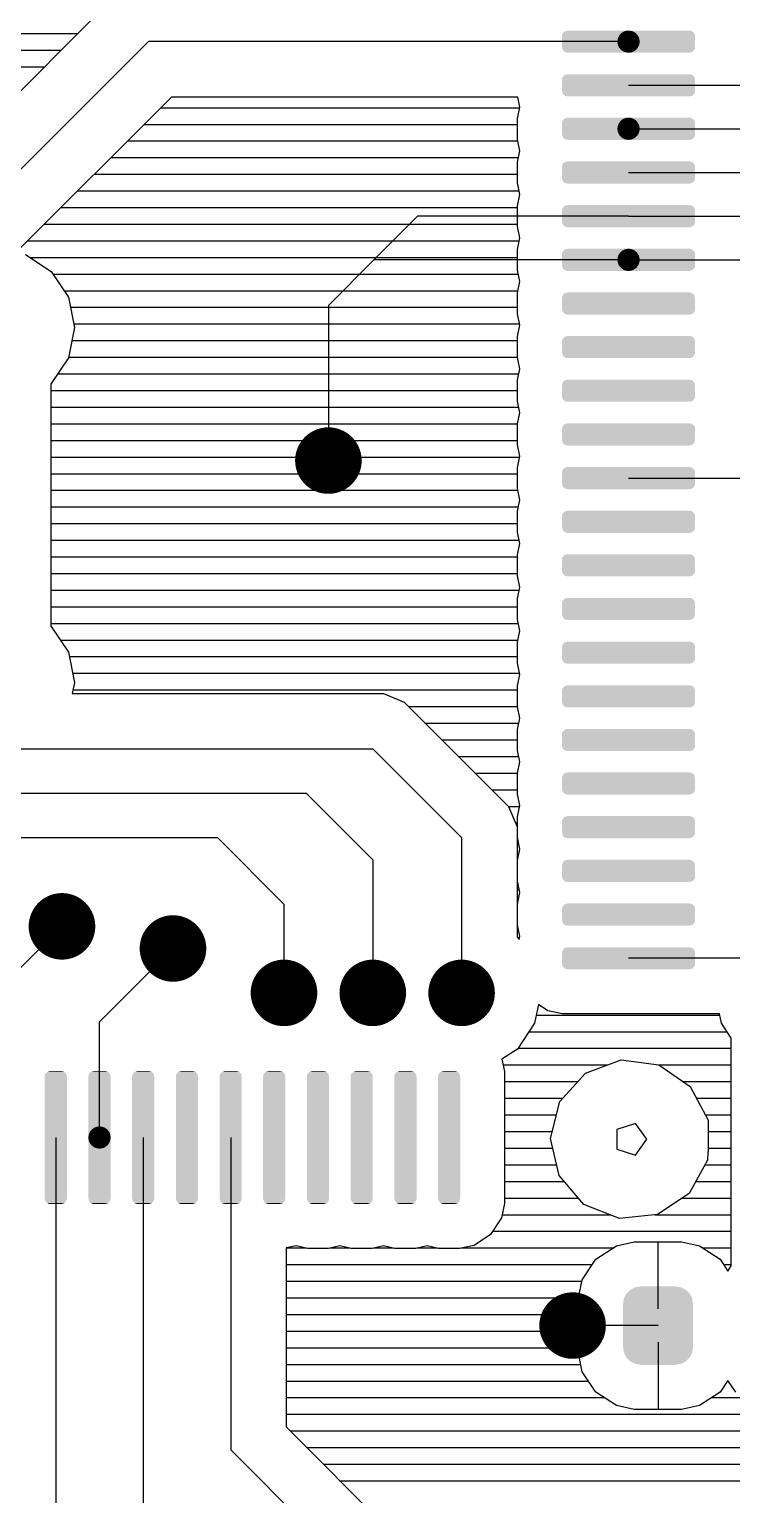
# Model space of a CAD drawing. Extents: x 295 to 953, y 10 to 290.
# Drawn here: x 585.9 to 604.38, y 190.97 to 229.57 of the extents above; entities that cross this region are included whole.
import ezdxf

# ---------------------------------------------------------------- set-up
doc = ezdxf.new("R2010")
doc.units = 0
doc.header["$LTSCALE"] = 5
doc.header["$MEASUREMENT"] = 0
doc.layers.get('0').update_dxf_attribs({"linetype": 'CONTINUOUS', "lineweight": 25})
doc.layers.add('DV-PEI-A6_TOP', color=5, linetype='CONTINUOUS')

msp = doc.modelspace()

# ---------------------------------------------------------------- linework, layer by layer
for points, const_width in [([(601.523, 229.244, 1), (601.815, 229.244, 1)], 0.292), ([(601.523, 226.948, 1), (601.815, 226.948, 1)], 0.292), ([(601.523, 223.495, 1), (601.815, 223.495, 1)], 0.292), ([(593.333, 218.208, 1), (594.209, 218.208, 1)], 0.876), ([(586.322, 205.94, 1), (587.199, 205.94, 1)], 0.876), ([(589.243, 205.356, 1), (590.12, 205.356, 1)], 0.876), ([(592.164, 204.187, 1), (593.041, 204.187, 1)], 0.876), ([(594.501, 204.187, 1), (595.377, 204.187, 1)], 0.876), ([(596.838, 204.187, 1), (597.714, 204.187, 1)], 0.876), ([(587.602, 200.378, 1), (587.894, 200.378, 1)], 0.292), ([(599.759, 195.424, 1), (600.635, 195.424, 1)], 0.876)]:
    msp.add_lwpolyline(points, format="xyb", close=True, dxfattribs=dict(const_width=const_width))
for points in [[(599.917, 229.39), (599.93, 229.451), (603.422, 229.39), (603.404, 229.451)], [(599.917, 229.097), (599.917, 229.39), (603.422, 229.097), (603.422, 229.39)], [(599.93, 229.451), (599.945, 229.468), (603.404, 229.451), (603.399, 229.468)], [(599.945, 229.468), (599.984, 229.513), (603.399, 229.468), (603.348, 229.513)], [(599.984, 229.513), (600.016, 229.522), (603.348, 229.513), (603.337, 229.522)], [(600.016, 229.522), (600.063, 229.536), (603.337, 229.522), (603.276, 229.536)], [(599.935, 229.036), (599.917, 229.097), (603.408, 229.036), (603.422, 229.097)], [(599.939, 229.019), (599.935, 229.036), (603.393, 229.019), (603.408, 229.036)], [(599.99, 228.974), (599.939, 229.019), (603.354, 228.974), (603.393, 229.019)], [(600.001, 228.965), (599.99, 228.974), (603.322, 228.965), (603.354, 228.974)], [(600.063, 228.951), (600.001, 228.965), (603.276, 228.951), (603.322, 228.965)], [(599.917, 228.239), (599.93, 228.3), (603.422, 228.239), (603.404, 228.3)], [(599.917, 227.947), (599.917, 228.239), (603.422, 227.947), (603.422, 228.239)], [(599.93, 228.3), (599.945, 228.317), (603.404, 228.3), (603.399, 228.317)], [(599.945, 228.317), (599.984, 228.362), (603.399, 228.317), (603.348, 228.362)], [(599.984, 228.362), (600.016, 228.371), (603.348, 228.362), (603.337, 228.371)], [(600.016, 228.371), (600.063, 228.385), (603.337, 228.371), (603.276, 228.385)], [(599.935, 227.885), (599.917, 227.947), (603.408, 227.885), (603.422, 227.947)], [(599.939, 227.868), (599.935, 227.885), (603.393, 227.868), (603.408, 227.885)], [(599.99, 227.823), (599.939, 227.868), (603.354, 227.823), (603.393, 227.868)], [(600.001, 227.814), (599.99, 227.823), (603.322, 227.814), (603.354, 227.823)], [(600.063, 227.801), (600.001, 227.814), (603.276, 227.801), (603.322, 227.814)], [(599.917, 227.094), (599.93, 227.155), (603.422, 227.094), (603.404, 227.155)], [(599.917, 226.802), (599.917, 227.094), (603.422, 226.802), (603.422, 227.094)], [(599.93, 227.155), (599.945, 227.172), (603.404, 227.155), (603.399, 227.172)], [(599.945, 227.172), (599.984, 227.217), (603.399, 227.172), (603.348, 227.217)], [(599.984, 227.217), (600.016, 227.226), (603.348, 227.217), (603.337, 227.226)], [(600.016, 227.226), (600.063, 227.24), (603.337, 227.226), (603.276, 227.24)], [(599.935, 226.74), (599.917, 226.802), (603.408, 226.74), (603.422, 226.802)], [(599.939, 226.723), (599.935, 226.74), (603.393, 226.723), (603.408, 226.74)], [(599.99, 226.678), (599.939, 226.723), (603.354, 226.678), (603.393, 226.723)], [(600.001, 226.669), (599.99, 226.678), (603.322, 226.669), (603.354, 226.678)], [(600.063, 226.656), (600.001, 226.669), (603.276, 226.656), (603.322, 226.669)], [(599.917, 225.943), (599.93, 226.004), (603.422, 225.943), (603.404, 226.004)], [(599.917, 225.651), (599.917, 225.943), (603.422, 225.651), (603.422, 225.943)], [(599.93, 226.004), (599.945, 226.021), (603.404, 226.004), (603.399, 226.021)], [(599.945, 226.021), (599.984, 226.066), (603.399, 226.021), (603.348, 226.066)], [(599.984, 226.066), (600.016, 226.075), (603.348, 226.066), (603.337, 226.075)], [(600.016, 226.075), (600.063, 226.089), (603.337, 226.075), (603.276, 226.089)], [(599.935, 225.589), (599.917, 225.651), (603.408, 225.589), (603.422, 225.651)], [(599.939, 225.572), (599.935, 225.589), (603.393, 225.572), (603.408, 225.589)], [(599.99, 225.528), (599.939, 225.572), (603.354, 225.528), (603.393, 225.572)], [(600.001, 225.518), (599.99, 225.528), (603.322, 225.518), (603.354, 225.528)], [(600.063, 225.505), (600.001, 225.518), (603.276, 225.505), (603.322, 225.518)], [(599.917, 224.792), (599.93, 224.854), (603.422, 224.792), (603.404, 224.854)], [(599.917, 224.5), (599.917, 224.792), (603.422, 224.5), (603.422, 224.792)], [(599.93, 224.854), (599.945, 224.87), (603.404, 224.854), (603.399, 224.87)], [(599.945, 224.87), (599.984, 224.915), (603.399, 224.87), (603.348, 224.915)], [(599.984, 224.915), (600.016, 224.924), (603.348, 224.915), (603.337, 224.924)], [(600.016, 224.924), (600.063, 224.938), (603.337, 224.924), (603.276, 224.938)], [(599.935, 224.438), (599.917, 224.5), (603.408, 224.438), (603.422, 224.5)], [(599.939, 224.421), (599.935, 224.438), (603.393, 224.421), (603.408, 224.438)], [(599.99, 224.377), (599.939, 224.421), (603.354, 224.377), (603.393, 224.421)], [(600.001, 224.367), (599.99, 224.377), (603.322, 224.367), (603.354, 224.377)], [(600.063, 224.354), (600.001, 224.367), (603.276, 224.354), (603.322, 224.367)], [(599.917, 223.641), (599.93, 223.703), (603.422, 223.641), (603.404, 223.703)], [(599.917, 223.349), (599.917, 223.641), (603.422, 223.349), (603.422, 223.641)], [(599.93, 223.703), (599.945, 223.72), (603.404, 223.703), (603.399, 223.72)], [(599.945, 223.72), (599.984, 223.764), (603.399, 223.72), (603.348, 223.764)], [(599.984, 223.764), (600.016, 223.773), (603.348, 223.764), (603.337, 223.773)], [(600.016, 223.773), (600.063, 223.787), (603.337, 223.773), (603.276, 223.787)], [(599.935, 223.287), (599.917, 223.349), (603.408, 223.287), (603.422, 223.349)], [(599.939, 223.27), (599.935, 223.287), (603.393, 223.27), (603.408, 223.287)], [(599.99, 223.226), (599.939, 223.27), (603.354, 223.226), (603.393, 223.27)], [(600.001, 223.217), (599.99, 223.226), (603.322, 223.217), (603.354, 223.226)], [(600.063, 223.203), (600.001, 223.217), (603.276, 223.203), (603.322, 223.217)], [(599.917, 222.49), (599.93, 222.552), (603.422, 222.49), (603.404, 222.552)], [(599.917, 222.198), (599.917, 222.49), (603.422, 222.198), (603.422, 222.49)], [(599.93, 222.552), (599.945, 222.569), (603.404, 222.552), (603.399, 222.569)], [(599.945, 222.569), (599.984, 222.613), (603.399, 222.569), (603.348, 222.613)], [(599.984, 222.613), (600.016, 222.623), (603.348, 222.613), (603.337, 222.623)], [(600.016, 222.623), (600.063, 222.636), (603.337, 222.623), (603.276, 222.636)], [(599.935, 222.136), (599.917, 222.198), (603.408, 222.136), (603.422, 222.198)], [(599.939, 222.12), (599.935, 222.136), (603.393, 222.12), (603.408, 222.136)], [(599.99, 222.075), (599.939, 222.12), (603.354, 222.075), (603.393, 222.12)], [(600.001, 222.066), (599.99, 222.075), (603.322, 222.066), (603.354, 222.075)], [(600.063, 222.052), (600.001, 222.066), (603.276, 222.052), (603.322, 222.066)], [(599.917, 221.345), (599.93, 221.407), (603.422, 221.345), (603.404, 221.407)], [(599.917, 221.053), (599.917, 221.345), (603.422, 221.053), (603.422, 221.345)], [(599.93, 221.407), (599.945, 221.424), (603.404, 221.407), (603.399, 221.424)], [(599.945, 221.424), (599.984, 221.468), (603.399, 221.424), (603.348, 221.468)], [(599.984, 221.468), (600.016, 221.478), (603.348, 221.468), (603.337, 221.478)], [(600.016, 221.478), (600.063, 221.491), (603.337, 221.478), (603.276, 221.491)], [(599.935, 220.991), (599.917, 221.053), (603.408, 220.991), (603.422, 221.053)], [(599.939, 220.975), (599.935, 220.991), (603.393, 220.975), (603.408, 220.991)], [(599.99, 220.93), (599.939, 220.975), (603.354, 220.93), (603.393, 220.975)], [(600.001, 220.921), (599.99, 220.93), (603.322, 220.921), (603.354, 220.93)], [(600.063, 220.907), (600.001, 220.921), (603.276, 220.907), (603.322, 220.921)], [(599.917, 220.194), (599.93, 220.256), (603.422, 220.194), (603.404, 220.256)], [(599.917, 219.902), (599.917, 220.194), (603.422, 219.902), (603.422, 220.194)], [(599.93, 220.256), (599.945, 220.273), (603.404, 220.256), (603.399, 220.273)], [(599.945, 220.273), (599.984, 220.317), (603.399, 220.273), (603.348, 220.317)], [(599.984, 220.317), (600.016, 220.327), (603.348, 220.317), (603.337, 220.327)], [(600.016, 220.327), (600.063, 220.34), (603.337, 220.327), (603.276, 220.34)], [(599.935, 219.841), (599.917, 219.902), (603.408, 219.841), (603.422, 219.902)], [(599.939, 219.824), (599.935, 219.841), (603.393, 219.824), (603.408, 219.841)], [(599.99, 219.779), (599.939, 219.824), (603.354, 219.779), (603.393, 219.824)], [(600.001, 219.77), (599.99, 219.779), (603.322, 219.77), (603.354, 219.779)], [(600.063, 219.756), (600.001, 219.77), (603.276, 219.756), (603.322, 219.77)], [(599.917, 219.043), (599.93, 219.105), (603.422, 219.043), (603.404, 219.105)], [(599.917, 218.751), (599.917, 219.043), (603.422, 218.751), (603.422, 219.043)], [(599.93, 219.105), (599.945, 219.122), (603.404, 219.105), (603.399, 219.122)], [(599.945, 219.122), (599.984, 219.167), (603.399, 219.122), (603.348, 219.167)], [(599.984, 219.167), (600.016, 219.176), (603.348, 219.167), (603.337, 219.176)], [(600.016, 219.176), (600.063, 219.189), (603.337, 219.176), (603.276, 219.189)], [(599.935, 218.69), (599.917, 218.751), (603.408, 218.69), (603.422, 218.751)], [(599.939, 218.673), (599.935, 218.69), (603.393, 218.673), (603.408, 218.69)], [(599.99, 218.628), (599.939, 218.673), (603.354, 218.628), (603.393, 218.673)], [(600.001, 218.619), (599.99, 218.628), (603.322, 218.619), (603.354, 218.628)], [(600.063, 218.605), (600.001, 218.619), (603.276, 218.605), (603.322, 218.619)], [(599.917, 217.893), (599.93, 217.954), (603.422, 217.893), (603.404, 217.954)], [(599.917, 217.6), (599.917, 217.893), (603.422, 217.6), (603.422, 217.893)], [(599.93, 217.954), (599.945, 217.971), (603.404, 217.954), (603.399, 217.971)], [(599.945, 217.971), (599.984, 218.016), (603.399, 217.971), (603.348, 218.016)], [(599.984, 218.016), (600.016, 218.025), (603.348, 218.016), (603.337, 218.025)], [(600.016, 218.025), (600.063, 218.039), (603.337, 218.025), (603.276, 218.039)], [(599.935, 217.539), (599.917, 217.6), (603.408, 217.539), (603.422, 217.6)], [(599.939, 217.522), (599.935, 217.539), (603.393, 217.522), (603.408, 217.539)], [(599.99, 217.477), (599.939, 217.522), (603.354, 217.477), (603.393, 217.522)], [(600.001, 217.468), (599.99, 217.477), (603.322, 217.468), (603.354, 217.477)], [(600.063, 217.454), (600.001, 217.468), (603.276, 217.454), (603.322, 217.468)], [(599.917, 216.742), (599.93, 216.803), (603.422, 216.742), (603.404, 216.803)], [(599.917, 216.45), (599.917, 216.742), (603.422, 216.45), (603.422, 216.742)], [(599.93, 216.803), (599.945, 216.82), (603.404, 216.803), (603.399, 216.82)], [(599.945, 216.82), (599.984, 216.865), (603.399, 216.82), (603.348, 216.865)], [(599.984, 216.865), (600.016, 216.874), (603.348, 216.865), (603.337, 216.874)], [(600.016, 216.874), (600.063, 216.888), (603.337, 216.874), (603.276, 216.888)], [(599.935, 216.388), (599.917, 216.45), (603.408, 216.388), (603.422, 216.45)], [(599.939, 216.371), (599.935, 216.388), (603.393, 216.371), (603.408, 216.388)], [(599.99, 216.326), (599.939, 216.371), (603.354, 216.326), (603.393, 216.371)], [(600.001, 216.317), (599.99, 216.326), (603.322, 216.317), (603.354, 216.326)], [(600.063, 216.304), (600.001, 216.317), (603.276, 216.304), (603.322, 216.317)], [(599.917, 215.597), (599.93, 215.658), (603.422, 215.597), (603.404, 215.658)], [(599.917, 215.305), (599.917, 215.597), (603.422, 215.305), (603.422, 215.597)], [(599.93, 215.658), (599.945, 215.675), (603.404, 215.658), (603.399, 215.675)], [(599.945, 215.675), (599.984, 215.72), (603.399, 215.675), (603.348, 215.72)], [(599.984, 215.72), (600.016, 215.729), (603.348, 215.72), (603.337, 215.729)], [(600.016, 215.729), (600.063, 215.743), (603.337, 215.729), (603.276, 215.743)], [(599.935, 215.243), (599.917, 215.305), (603.408, 215.243), (603.422, 215.305)], [(599.939, 215.226), (599.935, 215.243), (603.393, 215.226), (603.408, 215.243)], [(599.99, 215.181), (599.939, 215.226), (603.354, 215.181), (603.393, 215.226)], [(600.001, 215.172), (599.99, 215.181), (603.322, 215.172), (603.354, 215.181)], [(600.063, 215.158), (600.001, 215.172), (603.276, 215.158), (603.322, 215.172)], [(599.917, 214.446), (599.93, 214.507), (603.422, 214.446), (603.404, 214.507)], [(599.917, 214.154), (599.917, 214.446), (603.422, 214.154), (603.422, 214.446)], [(599.93, 214.507), (599.945, 214.524), (603.404, 214.507), (603.399, 214.524)], [(599.945, 214.524), (599.984, 214.569), (603.399, 214.524), (603.348, 214.569)], [(599.984, 214.569), (600.016, 214.578), (603.348, 214.569), (603.337, 214.578)], [(600.016, 214.578), (600.063, 214.592), (603.337, 214.578), (603.276, 214.592)], [(599.935, 214.092), (599.917, 214.154), (603.408, 214.092), (603.422, 214.154)], [(599.939, 214.075), (599.935, 214.092), (603.393, 214.075), (603.408, 214.092)], [(599.99, 214.031), (599.939, 214.075), (603.354, 214.031), (603.393, 214.075)], [(600.001, 214.021), (599.99, 214.031), (603.322, 214.021), (603.354, 214.031)], [(600.063, 214.008), (600.001, 214.021), (603.276, 214.008), (603.322, 214.021)], [(599.917, 213.295), (599.93, 213.356), (603.422, 213.295), (603.404, 213.356)], [(599.917, 213.003), (599.917, 213.295), (603.422, 213.003), (603.422, 213.295)], [(599.93, 213.356), (599.945, 213.373), (603.404, 213.356), (603.399, 213.373)], [(599.945, 213.373), (599.984, 213.418), (603.399, 213.373), (603.348, 213.418)], [(599.984, 213.418), (600.016, 213.427), (603.348, 213.418), (603.337, 213.427)], [(600.016, 213.427), (600.063, 213.441), (603.337, 213.427), (603.276, 213.441)], [(599.935, 212.941), (599.917, 213.003), (603.408, 212.941), (603.422, 213.003)], [(599.939, 212.924), (599.935, 212.941), (603.393, 212.924), (603.408, 212.941)], [(599.99, 212.88), (599.939, 212.924), (603.354, 212.88), (603.393, 212.924)], [(600.001, 212.87), (599.99, 212.88), (603.322, 212.87), (603.354, 212.88)], [(600.063, 212.857), (600.001, 212.87), (603.276, 212.857), (603.322, 212.87)], [(600.016, 212.276), (600.063, 212.29), (603.337, 212.276), (603.276, 212.29)], [(599.917, 212.144), (599.93, 212.206), (603.422, 212.144), (603.404, 212.206)], [(599.917, 211.852), (599.917, 212.144), (603.422, 211.852), (603.422, 212.144)], [(599.93, 212.206), (599.945, 212.223), (603.404, 212.206), (603.399, 212.223)], [(599.945, 212.223), (599.984, 212.267), (603.399, 212.223), (603.348, 212.267)], [(599.984, 212.267), (600.016, 212.276), (603.348, 212.267), (603.337, 212.276)], [(599.935, 211.79), (599.917, 211.852), (603.408, 211.79), (603.422, 211.852)], [(599.939, 211.773), (599.935, 211.79), (603.393, 211.773), (603.408, 211.79)], [(599.99, 211.729), (599.939, 211.773), (603.354, 211.729), (603.393, 211.773)], [(600.001, 211.719), (599.99, 211.729), (603.322, 211.719), (603.354, 211.729)], [(600.063, 211.706), (600.001, 211.719), (603.276, 211.706), (603.322, 211.719)], [(600.016, 211.126), (600.063, 211.139), (603.337, 211.126), (603.276, 211.139)], [(599.917, 210.993), (599.93, 211.055), (603.422, 210.993), (603.404, 211.055)], [(599.917, 210.701), (599.917, 210.993), (603.422, 210.701), (603.422, 210.993)], [(599.93, 211.055), (599.945, 211.072), (603.404, 211.055), (603.399, 211.072)], [(599.945, 211.072), (599.984, 211.116), (603.399, 211.072), (603.348, 211.116)], [(599.984, 211.116), (600.016, 211.126), (603.348, 211.116), (603.337, 211.126)], [(599.935, 210.639), (599.917, 210.701), (603.408, 210.639), (603.422, 210.701)], [(599.939, 210.623), (599.935, 210.639), (603.393, 210.623), (603.408, 210.639)], [(599.99, 210.578), (599.939, 210.623), (603.354, 210.578), (603.393, 210.623)], [(600.001, 210.569), (599.99, 210.578), (603.322, 210.569), (603.354, 210.578)], [(600.063, 210.555), (600.001, 210.569), (603.276, 210.555), (603.322, 210.569)], [(599.984, 209.971), (600.016, 209.981), (603.348, 209.971), (603.337, 209.981)], [(600.016, 209.981), (600.063, 209.994), (603.337, 209.981), (603.276, 209.994)], [(599.917, 209.848), (599.93, 209.91), (603.422, 209.848), (603.404, 209.91)], [(599.917, 209.556), (599.917, 209.848), (603.422, 209.556), (603.422, 209.848)], [(599.93, 209.91), (599.945, 209.927), (603.404, 209.91), (603.399, 209.927)], [(599.945, 209.927), (599.984, 209.971), (603.399, 209.927), (603.348, 209.971)], [(599.935, 209.494), (599.917, 209.556), (603.408, 209.494), (603.422, 209.556)], [(599.939, 209.477), (599.935, 209.494), (603.393, 209.477), (603.408, 209.494)], [(599.99, 209.433), (599.939, 209.477), (603.354, 209.433), (603.393, 209.477)], [(600.001, 209.424), (599.99, 209.433), (603.322, 209.424), (603.354, 209.433)], [(600.063, 209.41), (600.001, 209.424), (603.276, 209.41), (603.322, 209.424)], [(599.945, 208.776), (599.984, 208.82), (603.399, 208.776), (603.348, 208.82)], [(599.984, 208.82), (600.016, 208.83), (603.348, 208.82), (603.337, 208.83)], [(600.016, 208.83), (600.063, 208.843), (603.337, 208.83), (603.276, 208.843)], [(599.917, 208.697), (599.93, 208.759), (603.422, 208.697), (603.404, 208.759)], [(599.917, 208.405), (599.917, 208.697), (603.422, 208.405), (603.422, 208.697)], [(599.93, 208.759), (599.945, 208.776), (603.404, 208.759), (603.399, 208.776)], [(599.935, 208.344), (599.917, 208.405), (603.408, 208.344), (603.422, 208.405)], [(599.939, 208.327), (599.935, 208.344), (603.393, 208.327), (603.408, 208.344)], [(599.99, 208.282), (599.939, 208.327), (603.354, 208.282), (603.393, 208.327)], [(600.001, 208.273), (599.99, 208.282), (603.322, 208.273), (603.354, 208.282)], [(600.063, 208.259), (600.001, 208.273), (603.276, 208.259), (603.322, 208.273)], [(599.945, 207.625), (599.984, 207.669), (603.399, 207.625), (603.348, 207.669)], [(599.984, 207.669), (600.016, 207.679), (603.348, 207.669), (603.337, 207.679)], [(600.016, 207.679), (600.063, 207.692), (603.337, 207.679), (603.276, 207.692)], [(599.917, 207.546), (599.93, 207.608), (603.422, 207.546), (603.404, 207.608)], [(599.917, 207.254), (599.917, 207.546), (603.422, 207.254), (603.422, 207.546)], [(599.93, 207.608), (599.945, 207.625), (603.404, 207.608), (603.399, 207.625)], [(599.935, 207.193), (599.917, 207.254), (603.408, 207.193), (603.422, 207.254)], [(599.939, 207.176), (599.935, 207.193), (603.393, 207.176), (603.408, 207.193)], [(599.99, 207.131), (599.939, 207.176), (603.354, 207.131), (603.393, 207.176)], [(600.001, 207.122), (599.99, 207.131), (603.322, 207.122), (603.354, 207.131)], [(600.063, 207.108), (600.001, 207.122), (603.276, 207.108), (603.322, 207.122)], [(599.945, 206.474), (599.984, 206.519), (603.399, 206.474), (603.348, 206.519)], [(599.984, 206.519), (600.016, 206.528), (603.348, 206.519), (603.337, 206.528)], [(600.016, 206.528), (600.063, 206.542), (603.337, 206.528), (603.276, 206.542)], [(599.917, 206.395), (599.93, 206.457), (603.422, 206.395), (603.404, 206.457)], [(599.917, 206.103), (599.917, 206.395), (603.422, 206.103), (603.422, 206.395)], [(599.93, 206.457), (599.945, 206.474), (603.404, 206.457), (603.399, 206.474)], [(599.935, 206.042), (599.917, 206.103), (603.408, 206.042), (603.422, 206.103)], [(599.939, 206.025), (599.935, 206.042), (603.393, 206.025), (603.408, 206.042)], [(599.99, 205.98), (599.939, 206.025), (603.354, 205.98), (603.393, 206.025)], [(600.001, 205.971), (599.99, 205.98), (603.322, 205.971), (603.354, 205.98)], [(600.063, 205.957), (600.001, 205.971), (603.276, 205.957), (603.322, 205.971)], [(599.945, 205.323), (599.984, 205.368), (603.399, 205.323), (603.348, 205.368)], [(599.984, 205.368), (600.016, 205.377), (603.348, 205.368), (603.337, 205.377)], [(600.016, 205.377), (600.063, 205.391), (603.337, 205.377), (603.276, 205.391)], [(599.917, 205.245), (599.93, 205.306), (603.422, 205.245), (603.404, 205.306)], [(599.917, 204.953), (599.917, 205.245), (603.422, 204.953), (603.422, 205.245)], [(599.93, 205.306), (599.945, 205.323), (603.404, 205.306), (603.399, 205.323)], [(599.935, 204.891), (599.917, 204.953), (603.408, 204.891), (603.422, 204.953)], [(599.939, 204.874), (599.935, 204.891), (603.393, 204.874), (603.408, 204.891)], [(599.99, 204.829), (599.939, 204.874), (603.354, 204.829), (603.393, 204.874)], [(600.001, 204.82), (599.99, 204.829), (603.322, 204.82), (603.354, 204.829)], [(600.063, 204.806), (600.001, 204.82), (603.276, 204.806), (603.322, 204.82)], [(586.305, 201.985), (586.318, 202.046), (586.889, 201.985), (586.871, 202.046)], [(586.305, 198.772), (586.305, 201.985), (586.889, 198.772), (586.889, 201.985)], [(586.318, 202.046), (586.333, 202.063), (586.871, 202.046), (586.866, 202.063)], [(586.333, 202.063), (586.372, 202.108), (586.866, 202.063), (586.815, 202.108)], [(586.372, 202.108), (586.404, 202.117), (586.815, 202.108), (586.804, 202.117)], [(586.404, 202.117), (586.451, 202.131), (586.804, 202.117), (586.743, 202.131)], [(587.456, 201.985), (587.469, 202.046), (588.04, 201.985), (588.022, 202.046)], [(587.456, 198.772), (587.456, 201.985), (588.04, 198.772), (588.04, 201.985)], [(587.469, 202.046), (587.484, 202.063), (588.022, 202.046), (588.017, 202.063)], [(587.484, 202.063), (587.523, 202.108), (588.017, 202.063), (587.966, 202.108)], [(587.523, 202.108), (587.555, 202.117), (587.966, 202.108), (587.955, 202.117)], [(587.555, 202.117), (587.602, 202.131), (587.955, 202.117), (587.894, 202.131)], [(588.606, 201.985), (588.62, 202.046), (589.191, 201.985), (589.173, 202.046)], [(588.606, 198.772), (588.606, 201.985), (589.191, 198.772), (589.191, 201.985)], [(588.62, 202.046), (588.635, 202.063), (589.173, 202.046), (589.168, 202.063)], [(588.635, 202.063), (588.674, 202.108), (589.168, 202.063), (589.117, 202.108)], [(588.674, 202.108), (588.706, 202.117), (589.117, 202.108), (589.106, 202.117)], [(588.706, 202.117), (588.752, 202.131), (589.106, 202.117), (589.045, 202.131)], [(589.757, 201.985), (589.771, 202.046), (590.342, 201.985), (590.324, 202.046)], [(589.757, 198.772), (589.757, 201.985), (590.342, 198.772), (590.342, 201.985)], [(589.771, 202.046), (589.786, 202.063), (590.324, 202.046), (590.319, 202.063)], [(589.786, 202.063), (589.825, 202.108), (590.319, 202.063), (590.268, 202.108)], [(589.825, 202.108), (589.857, 202.117), (590.268, 202.108), (590.257, 202.117)], [(589.857, 202.117), (589.903, 202.131), (590.257, 202.117), (590.195, 202.131)], [(590.908, 201.985), (590.922, 202.046), (591.492, 201.985), (591.474, 202.046)], [(590.908, 198.772), (590.908, 201.985), (591.492, 198.772), (591.492, 201.985)], [(590.922, 202.046), (590.937, 202.063), (591.474, 202.046), (591.469, 202.063)], [(590.937, 202.063), (590.976, 202.108), (591.469, 202.063), (591.419, 202.108)], [(590.976, 202.108), (591.007, 202.117), (591.419, 202.108), (591.408, 202.117)], [(591.007, 202.117), (591.054, 202.131), (591.408, 202.117), (591.346, 202.131)], [(592.053, 201.985), (592.067, 202.046), (592.637, 201.985), (592.619, 202.046)], [(592.053, 198.772), (592.053, 201.985), (592.637, 198.772), (592.637, 201.985)], [(592.067, 202.046), (592.082, 202.063), (592.619, 202.046), (592.615, 202.063)], [(592.082, 202.063), (592.121, 202.108), (592.615, 202.063), (592.564, 202.108)], [(592.121, 202.108), (592.152, 202.117), (592.564, 202.108), (592.553, 202.117)], [(592.152, 202.117), (592.199, 202.131), (592.553, 202.117), (592.491, 202.131)], [(593.204, 201.985), (593.218, 202.046), (593.788, 201.985), (593.77, 202.046)], [(593.204, 198.772), (593.204, 201.985), (593.788, 198.772), (593.788, 201.985)], [(593.218, 202.046), (593.233, 202.063), (593.77, 202.046), (593.765, 202.063)], [(593.233, 202.063), (593.272, 202.108), (593.765, 202.063), (593.714, 202.108)], [(593.272, 202.108), (593.303, 202.117), (593.714, 202.108), (593.704, 202.117)], [(593.303, 202.117), (593.35, 202.131), (593.704, 202.117), (593.642, 202.131)], [(594.355, 201.985), (594.369, 202.046), (594.939, 201.985), (594.921, 202.046)], [(594.355, 198.772), (594.355, 201.985), (594.939, 198.772), (594.939, 201.985)], [(594.369, 202.046), (594.383, 202.063), (594.921, 202.046), (594.916, 202.063)], [(594.383, 202.063), (594.422, 202.108), (594.916, 202.063), (594.865, 202.108)], [(594.422, 202.108), (594.454, 202.117), (594.865, 202.108), (594.855, 202.117)], [(594.454, 202.117), (594.501, 202.131), (594.855, 202.117), (594.793, 202.131)], [(595.506, 201.985), (595.519, 202.046), (596.09, 201.985), (596.072, 202.046)], [(595.506, 198.772), (595.506, 201.985), (596.09, 198.772), (596.09, 201.985)], [(595.519, 202.046), (595.534, 202.063), (596.072, 202.046), (596.067, 202.063)], [(595.534, 202.063), (595.573, 202.108), (596.067, 202.063), (596.016, 202.108)], [(595.573, 202.108), (595.605, 202.117), (596.016, 202.108), (596.006, 202.117)], [(595.605, 202.117), (595.652, 202.131), (596.006, 202.117), (595.944, 202.131)], [(596.657, 201.985), (596.67, 202.046), (597.241, 201.985), (597.223, 202.046)], [(596.657, 198.772), (596.657, 201.985), (597.241, 198.772), (597.241, 201.985)], [(596.67, 202.046), (596.685, 202.063), (597.223, 202.046), (597.218, 202.063)], [(596.685, 202.063), (596.724, 202.108), (597.218, 202.063), (597.167, 202.108)], [(596.724, 202.108), (596.756, 202.117), (597.167, 202.108), (597.156, 202.117)], [(596.756, 202.117), (596.803, 202.131), (597.156, 202.117), (597.095, 202.131)], [(586.323, 198.71), (586.305, 198.772), (586.875, 198.71), (586.889, 198.772)], [(586.328, 198.693), (586.323, 198.71), (586.86, 198.693), (586.875, 198.71)], [(586.379, 198.649), (586.328, 198.693), (586.821, 198.649), (586.86, 198.693)], [(586.389, 198.639), (586.379, 198.649), (586.79, 198.639), (586.821, 198.649)], [(586.451, 198.626), (586.389, 198.639), (586.743, 198.626), (586.79, 198.639)], [(587.474, 198.71), (587.456, 198.772), (588.026, 198.71), (588.04, 198.772)], [(587.478, 198.693), (587.474, 198.71), (588.011, 198.693), (588.026, 198.71)], [(587.529, 198.649), (587.478, 198.693), (587.972, 198.649), (588.011, 198.693)], [(587.54, 198.639), (587.529, 198.649), (587.94, 198.639), (587.972, 198.649)], [(587.602, 198.626), (587.54, 198.639), (587.894, 198.626), (587.94, 198.639)], [(588.624, 198.71), (588.606, 198.772), (589.177, 198.71), (589.191, 198.772)], [(588.629, 198.693), (588.624, 198.71), (589.162, 198.693), (589.177, 198.71)], [(588.68, 198.649), (588.629, 198.693), (589.123, 198.649), (589.162, 198.693)], [(588.691, 198.639), (588.68, 198.649), (589.091, 198.639), (589.123, 198.649)], [(588.752, 198.626), (588.691, 198.639), (589.045, 198.626), (589.091, 198.639)], [(589.775, 198.71), (589.757, 198.772), (590.328, 198.71), (590.342, 198.772)], [(589.78, 198.693), (589.775, 198.71), (590.313, 198.693), (590.328, 198.71)], [(589.831, 198.649), (589.78, 198.693), (590.274, 198.649), (590.313, 198.693)], [(589.842, 198.639), (589.831, 198.649), (590.242, 198.639), (590.274, 198.649)], [(589.903, 198.626), (589.842, 198.639), (590.195, 198.626), (590.242, 198.639)], [(590.926, 198.71), (590.908, 198.772), (591.479, 198.71), (591.492, 198.772)], [(590.931, 198.693), (590.926, 198.71), (591.464, 198.693), (591.479, 198.71)], [(590.982, 198.649), (590.931, 198.693), (591.425, 198.649), (591.464, 198.693)], [(590.993, 198.639), (590.982, 198.649), (591.393, 198.639), (591.425, 198.649)], [(591.054, 198.626), (590.993, 198.639), (591.346, 198.626), (591.393, 198.639)], [(592.071, 198.71), (592.053, 198.772), (592.624, 198.71), (592.637, 198.772)], [(592.076, 198.693), (592.071, 198.71), (592.609, 198.693), (592.624, 198.71)], [(592.127, 198.649), (592.076, 198.693), (592.57, 198.649), (592.609, 198.693)], [(592.138, 198.639), (592.127, 198.649), (592.538, 198.639), (592.57, 198.649)], [(592.199, 198.626), (592.138, 198.639), (592.491, 198.626), (592.538, 198.639)], [(593.222, 198.71), (593.204, 198.772), (593.775, 198.71), (593.788, 198.772)], [(593.227, 198.693), (593.222, 198.71), (593.76, 198.693), (593.775, 198.71)], [(593.278, 198.649), (593.227, 198.693), (593.721, 198.649), (593.76, 198.693)], [(593.289, 198.639), (593.278, 198.649), (593.689, 198.639), (593.721, 198.649)], [(593.35, 198.626), (593.289, 198.639), (593.642, 198.626), (593.689, 198.639)], [(594.373, 198.71), (594.355, 198.772), (594.926, 198.71), (594.939, 198.772)], [(594.378, 198.693), (594.373, 198.71), (594.911, 198.693), (594.926, 198.71)], [(594.429, 198.649), (594.378, 198.693), (594.872, 198.649), (594.911, 198.693)], [(594.439, 198.639), (594.429, 198.649), (594.84, 198.639), (594.872, 198.649)], [(594.501, 198.626), (594.439, 198.639), (594.793, 198.626), (594.84, 198.639)], [(595.524, 198.71), (595.506, 198.772), (596.076, 198.71), (596.09, 198.772)], [(595.529, 198.693), (595.524, 198.71), (596.062, 198.693), (596.076, 198.71)], [(595.58, 198.649), (595.529, 198.693), (596.022, 198.649), (596.062, 198.693)], [(595.59, 198.639), (595.58, 198.649), (595.991, 198.639), (596.022, 198.649)], [(595.652, 198.626), (595.59, 198.639), (595.944, 198.626), (595.991, 198.639)], [(596.675, 198.71), (596.657, 198.772), (597.227, 198.71), (597.241, 198.772)], [(596.68, 198.693), (596.675, 198.71), (597.212, 198.693), (597.227, 198.71)], [(596.731, 198.649), (596.68, 198.693), (597.173, 198.649), (597.212, 198.693)], [(596.741, 198.639), (596.731, 198.649), (597.142, 198.639), (597.173, 198.649)], [(596.803, 198.626), (596.741, 198.639), (597.095, 198.626), (597.142, 198.639)], [(601.526, 196), (601.545, 196.128), (603.366, 196), (603.344, 196.128)], [(601.545, 196.128), (601.553, 196.144), (603.344, 196.128), (603.342, 196.144)], [(601.553, 196.144), (601.609, 196.259), (603.342, 196.144), (603.28, 196.259)], [(601.609, 196.259), (601.622, 196.272), (603.28, 196.259), (603.273, 196.272)], [(601.622, 196.272), (601.711, 196.364), (603.273, 196.272), (603.178, 196.364)], [(601.711, 196.364), (601.729, 196.373), (603.178, 196.364), (603.168, 196.373)], [(601.729, 196.373), (601.841, 196.431), (603.168, 196.373), (603.046, 196.431)], [(601.841, 196.431), (601.871, 196.436), (603.046, 196.431), (603.036, 196.436)], [(601.871, 196.436), (601.985, 196.454), (603.036, 196.436), (602.908, 196.454)], [(601.985, 196.454), (601.985, 196.458), (602.908, 196.454), (602.908, 196.458)], [(601.526, 195.997), (601.526, 196), (603.366, 195.997), (603.366, 196)], [(601.526, 194.852), (601.526, 195.997), (603.366, 194.852), (603.366, 195.997)], [(601.526, 194.849), (601.526, 194.852), (603.366, 194.849), (603.366, 194.852)], [(601.548, 194.72), (601.526, 194.849), (603.347, 194.72), (603.366, 194.849)], [(601.55, 194.705), (601.548, 194.72), (603.339, 194.705), (603.347, 194.72)], [(601.612, 194.589), (601.55, 194.705), (603.283, 194.589), (603.339, 194.705)], [(601.619, 194.576), (601.612, 194.589), (603.27, 194.576), (603.283, 194.589)], [(601.714, 194.485), (601.619, 194.576), (603.181, 194.485), (603.27, 194.576)], [(601.724, 194.475), (601.714, 194.485), (603.163, 194.475), (603.181, 194.485)], [(601.846, 194.417), (601.724, 194.475), (603.052, 194.417), (603.163, 194.475)], [(601.856, 194.412), (601.846, 194.417), (603.022, 194.412), (603.052, 194.417)], [(601.985, 194.394), (601.856, 194.412), (602.908, 194.394), (603.022, 194.412)], [(601.985, 194.39), (601.985, 194.394), (602.908, 194.39), (602.908, 194.394)]]:
    msp.add_solid(points)
at = {"layer": 'DV-PEI-A6_TOP', "color": 7}
for p, q in [((583.547, 225.82), (587.794, 230.073)), ((583.547, 229.454), (587.175, 229.454)), ((589.033, 229.244), (576.245, 216.455)), ((583.547, 229.016), (586.737, 229.016)), ((601.669, 229.244), (589.033, 229.244)), ((583.547, 228.578), (586.299, 228.578)), ((589.64, 227.783), (585.545, 223.688)), ((598.754, 227.783), (589.64, 227.783)), ((598.807, 227.52), (598.754, 227.783)), ((601.669, 228.093), (606.576, 228.093)), ((589.36, 227.503), (598.801, 227.503)), ((598.748, 227.222), (598.807, 227.52)), ((588.922, 227.064), (598.748, 227.064)), ((598.748, 226.667), (598.748, 227.222)), ((588.484, 226.626), (598.754, 226.626)), ((598.807, 226.369), (598.748, 226.667)), ((601.669, 226.948), (608.937, 226.948)), ((588.046, 226.188), (598.772, 226.188)), ((598.748, 226.071), (598.807, 226.369)), ((598.748, 225.522), (598.748, 226.071)), ((587.607, 225.75), (598.748, 225.75)), ((598.807, 225.218), (598.748, 225.522)), ((601.669, 225.797), (609.544, 225.797)), ((587.169, 225.312), (598.789, 225.312)), ((598.748, 224.92), (598.807, 225.218)), ((586.731, 224.874), (598.748, 224.874)), ((596.119, 224.646), (594.968, 223.495)), ((601.669, 224.646), (596.119, 224.646)), ((598.748, 224.371), (598.748, 224.92)), ((601.669, 224.646), (606.606, 224.646)), ((586.293, 224.436), (598.748, 224.436)), ((598.807, 224.073), (598.748, 224.371)), ((585.855, 223.997), (598.789, 223.997)), ((598.748, 223.77), (598.807, 224.073)), ((585.802, 223.635), (586.48, 223.185)), ((585.919, 223.559), (598.748, 223.559)), ((594.968, 223.495), (593.771, 222.297)), ((601.669, 223.495), (594.968, 223.495)), ((598.748, 223.22), (598.748, 223.77)), ((601.669, 223.495), (607.237, 223.495)), ((586.48, 223.185), (586.93, 222.508)), ((586.521, 223.121), (598.766, 223.121)), ((598.807, 222.922), (598.748, 223.22)), ((598.748, 222.625), (598.807, 222.922)), ((586.813, 222.683), (598.76, 222.683)), ((586.93, 222.508), (587.088, 221.713)), ((598.748, 222.07), (598.748, 222.625)), ((586.982, 222.245), (598.748, 222.245)), ((593.771, 222.297), (593.771, 218.208)), ((598.807, 221.772), (598.748, 222.07)), ((587.088, 221.713), (586.93, 220.913)), ((587.07, 221.807), (598.795, 221.807)), ((598.748, 221.474), (598.807, 221.772)), ((587.023, 221.369), (598.748, 221.369)), ((598.748, 220.919), (598.748, 221.474)), ((586.93, 220.913), (586.48, 220.235)), ((586.936, 220.93), (598.748, 220.93)), ((598.807, 220.621), (598.748, 220.919)), ((586.649, 220.492), (598.777, 220.492)), ((598.748, 220.323), (598.807, 220.621)), ((586.48, 220.235), (586.468, 220.229)), ((586.468, 220.229), (586.468, 213.844)), ((586.468, 220.054), (598.748, 220.054)), ((598.748, 219.774), (598.748, 220.323)), ((598.807, 219.47), (598.748, 219.774)), ((586.468, 219.616), (598.777, 219.616)), ((598.748, 219.172), (598.807, 219.47)), ((586.468, 219.178), (598.748, 219.178)), ((598.748, 218.623), (598.748, 219.172)), ((586.468, 218.74), (598.748, 218.74)), ((598.807, 218.325), (598.748, 218.623)), ((586.468, 218.301), (598.801, 218.301)), ((598.748, 218.021), (598.807, 218.325)), ((586.468, 217.863), (598.748, 217.863)), ((598.748, 217.472), (598.748, 218.021)), ((601.669, 217.746), (605.326, 217.746)), ((586.468, 217.425), (598.754, 217.425)), ((598.807, 217.174), (598.748, 217.472)), ((586.468, 216.987), (598.766, 216.987)), ((598.748, 216.876), (598.807, 217.174)), ((586.468, 216.549), (598.748, 216.549)), ((598.748, 216.321), (598.748, 216.876)), ((598.807, 216.023), (598.748, 216.321)), ((586.468, 216.111), (598.789, 216.111)), ((598.748, 215.725), (598.807, 216.023)), ((586.468, 215.673), (598.748, 215.673)), ((598.748, 215.17), (598.748, 215.725)), ((586.468, 215.234), (598.748, 215.234)), ((598.807, 214.872), (598.748, 215.17)), ((586.468, 214.796), (598.789, 214.796)), ((598.748, 214.574), (598.807, 214.872)), ((586.468, 214.358), (598.748, 214.358)), ((598.748, 214.025), (598.748, 214.574)), ((586.468, 213.92), (598.766, 213.92)), ((586.468, 213.844), (586.48, 213.838)), ((586.48, 213.838), (586.93, 213.161)), ((598.807, 213.721), (598.748, 214.025)), ((586.714, 213.482), (598.754, 213.482)), ((598.748, 213.423), (598.807, 213.721)), ((586.93, 213.161), (587.088, 212.366)), ((598.748, 212.874), (598.748, 213.423)), ((586.953, 213.044), (598.748, 213.044)), ((598.807, 212.576), (598.748, 212.874)), ((587.088, 212.366), (587.029, 212.074)), ((587.041, 212.606), (598.801, 212.606)), ((598.748, 212.273), (598.807, 212.576)), ((587.029, 212.074), (595.225, 212.074)), ((587.052, 212.167), (598.748, 212.167)), ((595.225, 212.074), (595.763, 211.846)), ((598.748, 211.723), (598.748, 212.273)), ((595.763, 211.846), (598.1, 209.509)), ((595.88, 211.729), (598.748, 211.729)), ((598.807, 211.425), (598.748, 211.723)), ((596.318, 211.291), (598.777, 211.291)), ((598.748, 211.127), (598.807, 211.425)), ((596.756, 210.853), (598.748, 210.853)), ((598.748, 210.573), (598.748, 211.127)), ((576.245, 210.613), (594.939, 210.613)), ((594.939, 210.613), (597.276, 208.277)), ((597.194, 210.415), (598.777, 210.415)), ((598.807, 210.275), (598.748, 210.573)), ((597.632, 209.977), (598.748, 209.977)), ((598.748, 209.977), (598.807, 210.275)), ((598.748, 209.422), (598.748, 209.977)), ((577.997, 209.445), (593.187, 209.445)), ((593.187, 209.445), (594.939, 207.692)), ((598.07, 209.538), (598.748, 209.538)), ((598.1, 209.509), (598.509, 209.1)), ((598.807, 209.124), (598.748, 209.422)), ((598.509, 209.1), (598.801, 209.1)), ((598.509, 209.1), (598.736, 208.563)), ((598.748, 208.826), (598.807, 209.124)), ((598.748, 208.277), (598.748, 208.826)), ((598.69, 208.662), (598.748, 208.662)), ((598.736, 208.563), (598.736, 205.665)), ((579.75, 208.277), (590.85, 208.277)), ((590.85, 208.277), (592.602, 206.524)), ((597.276, 208.277), (597.276, 204.187)), ((598.736, 208.224), (598.754, 208.224)), ((598.807, 207.973), (598.748, 208.277)), ((594.939, 207.692), (594.939, 204.187)), ((598.736, 207.786), (598.766, 207.786)), ((598.748, 207.675), (598.807, 207.973)), ((598.748, 207.126), (598.748, 207.675)), ((598.736, 207.348), (598.748, 207.348)), ((598.736, 206.91), (598.789, 206.91)), ((598.807, 206.828), (598.748, 207.126)), ((592.602, 206.524), (592.602, 204.187)), ((598.748, 206.524), (598.807, 206.828)), ((598.748, 205.975), (598.748, 206.524)), ((598.736, 206.471), (598.748, 206.471)), ((584.301, 203.48), (586.76, 205.94)), ((598.736, 206.033), (598.748, 206.033)), ((598.807, 205.677), (598.748, 205.975)), ((587.748, 203.422), (589.681, 205.356)), ((598.736, 205.665), (598.748, 205.659)), ((598.748, 205.659), (598.789, 205.595)), ((598.789, 205.595), (598.807, 205.677)), ((605.198, 205.099), (601.669, 205.099)), ((599.297, 203.883), (599.198, 203.387)), ((599.548, 203.714), (599.297, 203.883)), ((587.748, 200.378), (587.748, 203.422)), ((599.239, 203.603), (604.07, 203.603)), ((599.928, 203.638), (599.548, 203.714)), ((604.059, 203.638), (599.928, 203.638)), ((604.111, 203.387), (604.059, 203.638)), ((599.198, 203.387), (598.748, 202.709)), ((599.052, 203.165), (604.257, 203.165)), ((604.368, 202.995), (604.111, 203.387)), ((598.748, 202.709), (598.339, 202.44)), ((598.754, 202.727), (604.368, 202.727)), ((604.368, 196.996), (604.368, 202.995)), ((598.339, 202.44), (598.409, 202.119)), ((598.374, 202.289), (601.108, 202.289)), ((600.536, 202.072), (601.476, 202.423)), ((601.476, 202.423), (602.469, 202.294)), ((602.469, 202.294), (603.293, 201.722)), ((602.487, 202.289), (604.368, 202.289)), ((598.409, 202.119), (598.409, 198.643)), ((599.864, 201.325), (600.536, 202.072)), ((598.409, 201.85), (600.331, 201.85)), ((603.118, 201.85), (604.368, 201.85)), ((603.293, 201.722), (603.761, 200.834)), ((598.409, 201.412), (599.94, 201.412)), ((599.613, 200.355), (599.864, 201.325)), ((603.457, 201.412), (604.368, 201.412)), ((598.409, 200.974), (599.77, 200.974)), ((601.85, 200.746), (601.36, 200.589)), ((602.154, 200.331), (601.85, 200.746)), ((603.69, 200.974), (604.368, 200.974)), ((603.761, 200.834), (603.761, 200.01)), ((586.597, 200.378), (586.597, 185.651)), ((588.899, 200.378), (588.899, 189.191)), ((591.2, 200.378), (591.2, 192.153)), ((598.409, 200.536), (599.659, 200.536)), ((599.841, 199.373), (599.613, 200.355)), ((601.36, 200.589), (601.36, 200.074)), ((601.85, 199.911), (602.154, 200.331)), ((603.761, 200.536), (604.368, 200.536)), ((598.409, 200.098), (599.671, 200.098)), ((601.36, 200.074), (601.85, 199.911)), ((603.755, 199.993), (603.749, 199.782)), ((603.761, 200.01), (603.755, 199.993)), ((603.761, 200.098), (604.368, 200.098)), ((598.409, 199.66), (599.776, 199.66)), ((603.749, 199.782), (603.264, 198.906)), ((603.679, 199.66), (604.368, 199.66)), ((598.409, 199.221), (599.975, 199.221)), ((600.495, 198.614), (599.841, 199.373)), ((603.439, 199.221), (604.368, 199.221)), ((598.409, 198.783), (600.355, 198.783)), ((603.264, 198.906), (602.429, 198.351)), ((603.077, 198.783), (604.368, 198.783)), ((598.409, 198.643), (598.328, 198.263)), ((601.43, 198.246), (600.495, 198.614)), ((598.328, 198.263), (598.041, 197.825)), ((598.345, 198.345), (601.184, 198.345)), ((602.429, 198.351), (601.43, 198.246)), ((602.364, 198.345), (604.368, 198.345)), ((598.041, 197.825), (597.603, 197.533)), ((598.094, 197.907), (604.368, 197.907)), ((601.348, 197.527), (601.821, 197.627)), ((601.821, 197.627), (603.065, 197.627)), ((602.446, 195.862), (602.446, 197.627)), ((603.065, 197.627), (603.539, 197.527)), ((592.924, 197.521), (592.661, 197.469)), ((592.661, 197.469), (593.187, 197.469)), ((592.661, 197.469), (592.661, 192.754)), ((593.222, 197.457), (592.924, 197.521)), ((593.771, 197.457), (593.222, 197.457)), ((594.075, 197.521), (593.771, 197.457)), ((593.806, 197.469), (594.337, 197.469)), ((594.372, 197.457), (594.075, 197.521)), ((594.922, 197.457), (594.372, 197.457)), ((595.22, 197.521), (594.922, 197.457)), ((594.957, 197.469), (595.488, 197.469)), ((595.523, 197.457), (595.22, 197.521)), ((596.073, 197.457), (595.523, 197.457)), ((596.37, 197.521), (596.073, 197.457)), ((596.102, 197.469), (596.639, 197.469)), ((596.668, 197.457), (596.37, 197.521)), ((597.223, 197.457), (596.668, 197.457)), ((597.603, 197.533), (597.223, 197.457)), ((597.253, 197.469), (601.254, 197.469)), ((600.81, 197.171), (601.348, 197.527)), ((603.539, 197.527), (604.076, 197.171)), ((603.632, 197.469), (604.368, 197.469)), ((592.661, 197.031), (600.717, 197.031)), ((600.448, 196.633), (600.81, 197.171)), ((604.076, 197.171), (604.286, 196.861)), ((604.175, 197.031), (604.368, 197.031)), ((604.286, 196.861), (604.368, 196.996)), ((592.661, 196.593), (600.442, 196.593)), ((600.355, 196.154), (600.448, 196.633)), ((592.661, 196.154), (600.355, 196.154)), ((600.355, 194.688), (600.355, 196.154)), ((592.661, 195.716), (600.355, 195.716)), ((602.446, 195.424), (600.197, 195.424)), ((602.008, 195.424), (600.355, 195.424)), ((592.661, 195.278), (600.355, 195.278)), ((602.446, 194.986), (602.446, 193.216)), ((592.661, 194.84), (600.355, 194.84)), ((600.448, 194.209), (600.355, 194.688)), ((592.661, 194.402), (600.413, 194.402)), ((600.81, 193.672), (600.448, 194.209)), ((592.661, 193.964), (600.618, 193.964)), ((604.286, 193.981), (604.076, 193.672)), ((604.269, 193.964), (604.298, 193.964)), ((604.491, 193.672), (604.286, 193.981)), ((592.661, 193.526), (601.032, 193.526)), ((601.348, 193.315), (600.81, 193.672)), ((604.076, 193.672), (603.539, 193.315)), ((603.854, 193.526), (604.713, 193.526)), ((592.661, 193.087), (611.589, 193.087)), ((601.821, 193.216), (601.348, 193.315)), ((603.065, 193.216), (601.821, 193.216)), ((603.539, 193.315), (603.065, 193.216)), ((592.661, 192.754), (596.931, 188.478)), ((592.766, 192.649), (611.472, 192.649)), ((591.2, 192.153), (596.108, 187.245)), ((593.204, 192.211), (611.034, 192.211)), ((593.642, 191.773), (610.596, 191.773)), ((594.08, 191.335), (610.158, 191.335))]:
    msp.add_line(p, q, dxfattribs=at)

doc.saveas('drawing.dxf')
